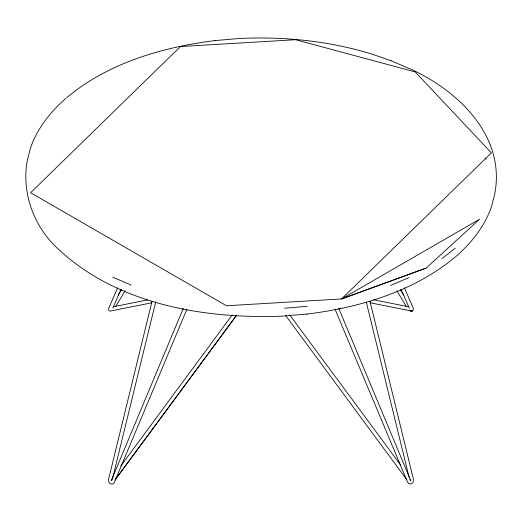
<?xml version="1.0" encoding="UTF-8"?>
<svg xmlns="http://www.w3.org/2000/svg" width="522" height="522" viewBox="0 0 522 522"><rect width="100%" height="100%" fill="white"/><g stroke="black" fill="none" stroke-linecap="round" stroke-linejoin="round"><path stroke-width="0.78" d="M152.032 301.22L108.556 479.353L108.511 481.075L109.672 483.392L110.703 483.803L112.263 484.148L113.744 483.411L114.435 482.191L186.856 309.337M112.791 477.526L155.765 301.709M183.268 308.45L111.29 480.566L112.667 478.804M112.824 308.032L121 289.364M117.652 287.772L108.517 308.743L108.661 310.133L109.848 311.132L151.804 302.799M115.46 306.819L125.136 290.747M118.187 295.204L121.561 289.632M120.758 466.029L232.127 315.092M115.055 479.907L236.212 315.608M115.251 479.614L236.727 315.236M341.551 298.943L491.404 152.874L415.179 71.906L295.517 39.718L180.449 46.536L30.622 192.742L226.483 305.762L341.551 298.943L426.122 268.119L479.587 219.22L341.551 298.943L426.122 268.099M65.759 98.43C50.308 111.923 37.134 128.627 30.446 148.209L27.32 160.463C21.591 190.98 32.553 222.829 53.981 244.962C113.574 303.974 203.065 319.451 283.909 316.058M456.241 256.198C471.725 242.737 484.86 226.006 491.554 206.425L494.68 194.171C506.046 136.209 458.316 90.632 409.763 68.695M455.791 256.576C414.044 291.563 359.834 307.562 306.597 314.113M66.699 97.64C108.387 62.901 162.381 47.124 215.403 40.52M441.919 258.599L455.301 248.224M390.691 285.397L409.059 277.567M113.418 306.753L147.628 299.889M339.176 308.469L340.762 308.195M214.901 40.618L237.438 38.648M284.562 308.241L307.099 306.297M284.497 315.947L306.871 314.042M238.091 38.576C282.872 36.22 328.207 40.807 371.181 53.857L391.154 60.735M373.785 299.791L408.06 306.662M370.183 302.806L412.119 311.112L413.489 309.84L413.176 307.876L404.354 287.779M390.854 60.669L409.281 68.558M112.719 277.182L131.146 285.071M485.049 158.264L486.458 159.079M409.861 479.45L410.788 480.677L338.824 308.522M289.919 315.184L400.648 465.102M285.717 315.601L406.892 479.809M400.472 289.664L403.832 295.224M396.864 290.754L406.54 306.819M401.235 289.762L409.405 308.372M335.013 309.135L407.382 481.721L408.706 483.731L411.395 483.933L413.098 482.335L413.444 479.353L369.967 301.227M366.359 302.329L409.033 477.036M412.119 311.112L410.09 310.792L412.119 311.112"/></g></svg>
